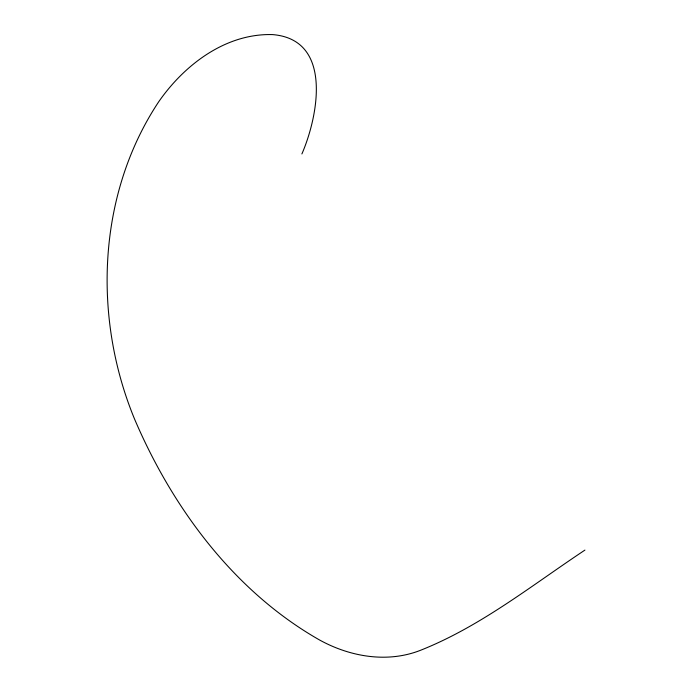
<?xml version="1.0" encoding="UTF-8"?>
<svg xmlns="http://www.w3.org/2000/svg" width="692" height="692" viewBox="0 0 692 692"><rect width="100%" height="100%" fill="white"/><g stroke="black" fill="none" stroke-linecap="round" stroke-linejoin="round"><path stroke-width="1.04" d="M301.894 153.944C318.225 116.291 333.146 39.574 272.657 34.6C225.748 33.207 184.375 64.788 158.693 101.793C97.226 194.417 92.659 317.697 134.585 419.127C172.628 508.239 234.363 591.617 319.695 640.065C350.42 656.976 388.074 663.412 421.324 649.97C481.001 626.104 531.811 585.363 584.93 550.088"/></g></svg>
